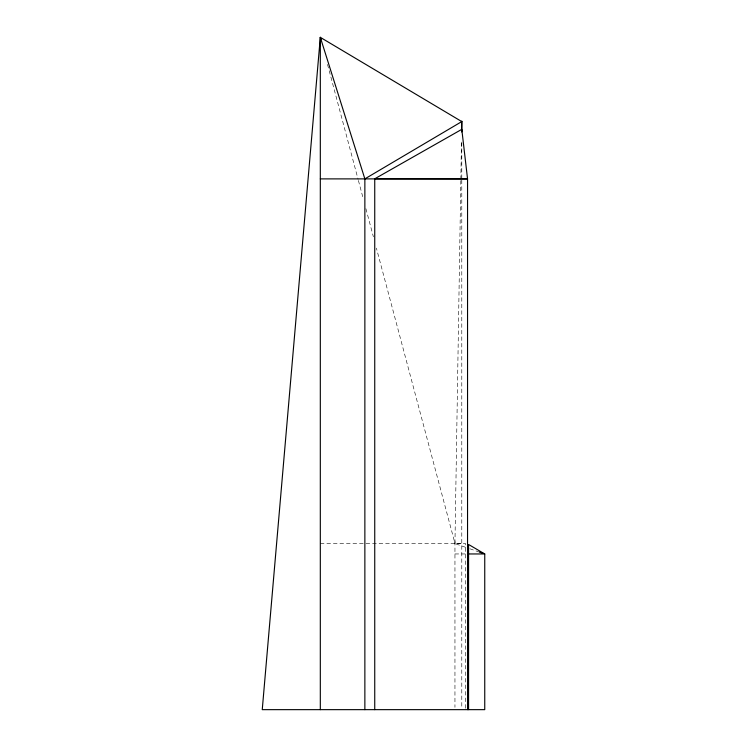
<?xml version="1.0" encoding="UTF-8"?>
<svg xmlns="http://www.w3.org/2000/svg" width="747" height="747" viewBox="0 0 747 747"><rect width="100%" height="100%" fill="white"/><g stroke="black" fill="none" stroke-linecap="round" stroke-linejoin="round"><path stroke-width="0.56" stroke-dasharray="3.73 2.8" d="M460.824 180.606L454.951 543.34L376.395 248.088M460.843 179.439L461.441 142.117M320.314 543.34L461.786 543.34M454.951 553.957L466.417 553.957M465.596 547.29L454.951 543.592L465.353 543.34L465.353 709.65M469.854 548.774L479.425 552.108M327.513 64.401L358.102 179.345M358.401 180.475L363.201 198.506M365.899 208.646L373.397 236.818M461.786 142.023L461.786 179.439M461.786 180.055L461.786 707.325M454.951 541.407L454.951 707.325"/><path stroke-width="1.12" d="M461.618 131.621L461.786 121.126L461.786 131.902M364.863 709.65L364.863 178.888L461.786 121.584L320.314 37.35L262.253 709.65L484.747 709.65L484.747 553.957L468.574 544.479L468.574 709.65M374.742 709.65L374.742 178.804L461.786 129.352L467.547 178.888L467.547 709.65M320.314 178.888L467.547 178.888L374.742 178.804M468.574 553.957L484.747 553.957L479.425 552.108M320.314 709.65L320.314 37.35L364.863 178.888M320.314 37.35L320.921 39.6"/></g></svg>
